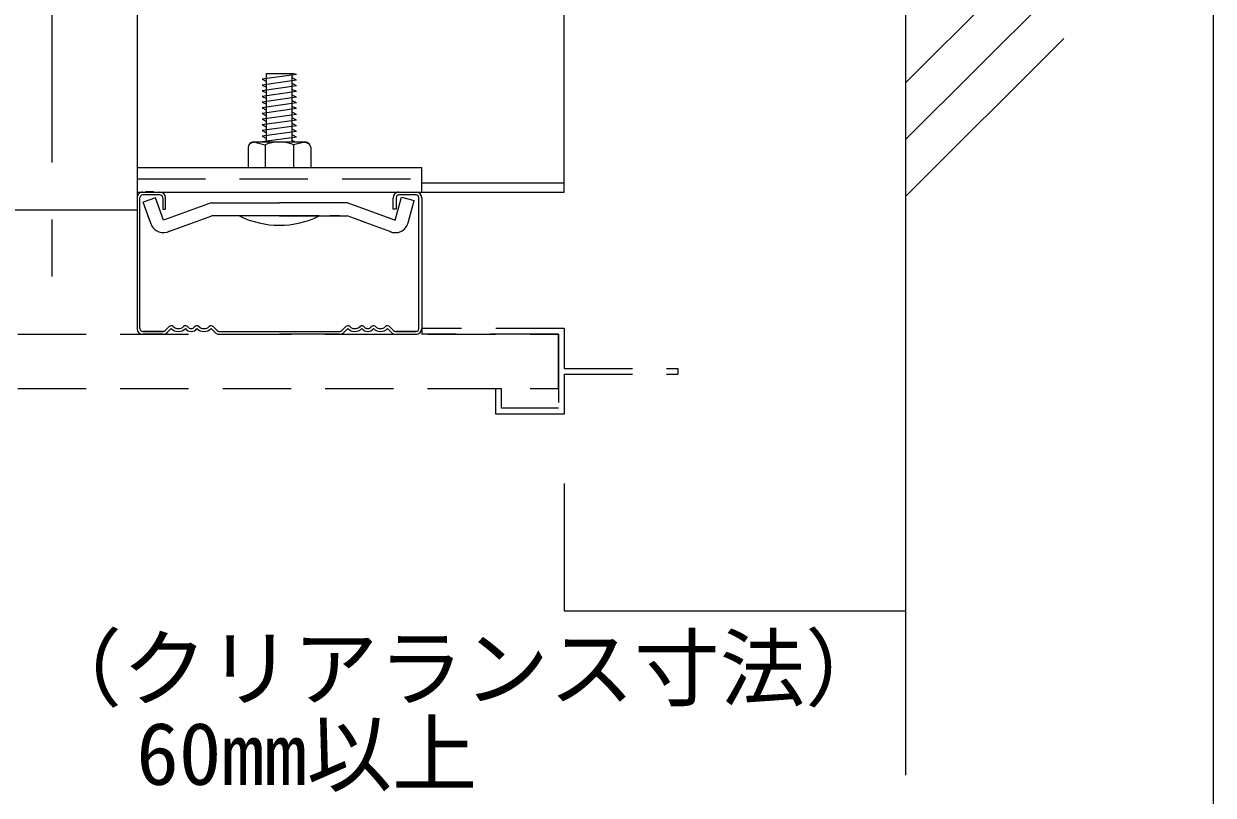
# Model space of a CAD drawing. Units: millimetres on the paper, enlarged 40 times, with parts at other scales. Extents: x -7800 to 7800, y -5578 to 5485.
# Drawn here: x 3623 to 4459, y -4387 to -3845 of the extents above; entities that cross this region are included whole.
import ezdxf
from ezdxf.enums import TextEntityAlignment as Align

# ---------------------------------------------------------------- set-up
doc = ezdxf.new("R2010")
doc.units = ezdxf.units.MM
doc.header["$LTSCALE"] = 40
doc.linetypes.add('CHAIN1', pattern=[8, 5, -1, 1, -1])
doc.linetypes.add('DASHED1', pattern=[1.8, 1.2, -0.6])
for name, color, linetype, lineweight in [('7-0_中心線', 4, 'CHAIN1', 9), ('7-1_吊り材', 7, 'Continuous', 18), ('7-2_野縁受け', 3, 'Continuous', 18), ('7-3_野縁', 2, 'Continuous', 25), ('7-5_寸法', 7, 'Continuous', 9), ('7-9_躯体', 4, 'Continuous', 9), ('7-A_クリップ', 7, 'Continuous', 18), ('7-B_ビス', 3, 'Continuous', 18), ('7-C_パネル', 7, 'DASHED1', 18), ('7-D', 4, 'DASHED1', 9), ('F-2_太線１', 3, 'Continuous', 18)]:
    doc.layers.add(name, color=color, linetype=linetype, lineweight=lineweight)
doc.styles.add('ＭＳ ゴシック', font='')
doc.styles.get('ＭＳ ゴシック').set_extended_font_data('MS Gothic')

msp = doc.modelspace()

# ---------------------------------------------------------------- linework, layer by layer
at = {"layer": '7-0_中心線'}
msp.add_line((3642.47, -2782.59), (3642.47, -4059.08), dxfattribs=at)
at = {"layer": '7-1_吊り材'}
msp.add_line((3702.47, -3976.05), (3582.47, -3976.05), dxfattribs=at)
msp.add_lwpolyline([(3582.47, -3656.05), (3702.47, -3656.05), (3702.47, -3976.05)], dxfattribs=at)
at = {"layer": '7-2_野縁受け'}
for p, q in [((4002.47, -3963.25), (4002.47, -3811.25)), ((3902.47, -3956.85), (4002.47, -3956.85)), ((3902.47, -3963.25), (4002.47, -3963.25))]:
    msp.add_line(p, q, dxfattribs=at)
at = {"layer": '7-3_野縁'}
for p, q in [((3702.47, -3967.25), (3702.47, -4059.08)), ((3704.47, -4059.08), (3704.47, -3967.25)), ((3706.47, -3963.25), (3718.47, -3963.25)), ((3718.47, -3965.25), (3706.47, -3965.25)), ((3720.47, -3967.25), (3720.47, -3975.25)), ((3722.47, -3975.25), (3722.47, -3967.25)), ((3882.47, -3975.25), (3882.47, -3967.25)), ((3884.47, -3967.25), (3884.47, -3975.25)), ((3886.47, -3963.25), (3898.47, -3963.25)), ((3898.47, -3965.25), (3886.47, -3965.25)), ((3900.47, -4059.08), (3900.47, -3967.25)), ((3902.47, -3967.25), (3902.47, -4059.08)), ((3720.47, -3975.25), (3722.47, -3975.25)), ((3884.47, -3975.25), (3882.47, -3975.25)), ((3706.47, -4061.25), (3720.84, -4061.25)), ((3720.84, -4061.25), (3706.5, -4061.25)), ((3725.08, -4057.84), (3722.26, -4060.67)), ((3722.26, -4060.67), (3725.08, -4057.84)), ((3726.5, -4059.25), (3723.67, -4062.08)), ((3726.5, -4059.25), (3723.67, -4062.08)), ((3754.5, -4059.25), (3757.33, -4062.08)), ((3755.91, -4057.84), (3758.74, -4060.67)), ((3760.16, -4061.25), (3844.84, -4061.25)), ((3849.09, -4057.84), (3846.26, -4060.67)), ((3850.5, -4059.25), (3847.67, -4062.08)), ((3878.5, -4059.25), (3881.33, -4062.08)), ((3878.5, -4059.25), (3881.33, -4062.08)), ((3879.92, -4057.84), (3882.74, -4060.67)), ((3882.74, -4060.67), (3879.92, -4057.84)), ((3884.16, -4061.25), (3898.5, -4061.25)), ((3898.47, -4061.25), (3884.16, -4061.25)), ((3720.84, -4063.25), (3706.5, -4063.25)), ((3720.84, -4063.25), (3706.5, -4063.25)), ((3760.09, -4063.25), (3802.44, -4063.25)), ((3844.79, -4063.25), (3802.44, -4063.25)), ((3884.16, -4063.25), (3898.5, -4063.25)), ((3884.16, -4063.25), (3898.5, -4063.25))]:
    msp.add_line(p, q, dxfattribs=at)
for centre, radius, start, end in [((3706.47, -3967.25), 4, 90.00299, 180.00299), ((3706.47, -3967.25), 2, 90, 180), ((3718.47, -3967.25), 4, 0.00299, 90.00299), ((3718.47, -3967.25), 2, 0.00699, 90), ((3886.47, -3967.25), 4, 89.99699, 179.99699), ((3886.47, -3967.25), 2, 90, 180), ((3898.47, -3967.25), 4, 359.99699, 89.99699), ((3898.47, -3967.25), 2, 0, 90), ((3706.47, -4059.25), 4, 177.476, 270), ((3706.47, -4059.25), 4, 177.476, 270), ((3706.47, -4059.25), 2, 180, 270), ((3720.84, -4059.25), 2, 270, 314.99998), ((3720.84, -4059.25), 2, 269.99998, 314.99998), ((3726.5, -4059.25), 2, 46.39717, 135), ((3731.5, -4054), 7.25, 226.39717, 313.60281), ((3731.5, -4054), 5.25, 226.39717, 313.60281), ((3736.5, -4059.25), 2, 36.86989, 133.60281), ((3740.5, -4056.25), 5, 216.86989, 323.1301), ((3740.5, -4056.25), 3, 216.86989, 323.1301), ((3744.5, -4059.25), 2, 46.39717, 143.1301), ((3744.5, -4059.25), 2, 36.86989, 143.1301), ((3749.5, -4054), 7.25, 226.39717, 313.60281), ((3749.5, -4054), 5.25, 226.39717, 313.60281), ((3754.5, -4059.25), 2, 44.99998, 133.60281), ((3760.16, -4059.25), 2, 225, 270), ((3844.84, -4059.25), 2, 270, 315), ((3850.5, -4059.25), 2, 46.39719, 135.00002), ((3855.5, -4054), 7.25, 226.39719, 313.60283), ((3855.5, -4054), 5.25, 226.39719, 313.60283), ((3860.5, -4059.25), 2, 36.8699, 143.13011), ((3860.5, -4059.25), 2, 36.8699, 133.60283), ((3864.5, -4056.25), 5, 216.8699, 323.13011), ((3864.5, -4056.25), 3, 216.8699, 323.13011), ((3868.5, -4059.25), 2, 46.39719, 143.13011), ((3873.5, -4054), 7.25, 226.39719, 313.60283), ((3873.5, -4054), 5.25, 226.39719, 313.60283), ((3878.5, -4059.25), 2, 45, 133.60283), ((3884.16, -4059.25), 2, 225.00002, 270), ((3884.16, -4059.25), 2, 225, 270), ((3898.47, -4059.25), 4, 270, 2.524), ((3898.47, -4059.25), 4, 269.99997, 2.524), ((3898.47, -4059.25), 2, 270, 0), ((3720.84, -4059.25), 4, 270, 315), ((3720.84, -4059.25), 4, 270, 314.99998), ((3760.16, -4059.25), 4, 225, 270), ((3844.84, -4059.25), 4, 270, 315), ((3884.16, -4059.25), 4, 225, 270), ((3884.16, -4059.25), 4, 225.00002, 270)]:
    msp.add_arc(centre, radius, start, end, dxfattribs=at)
at = {"layer": '7-5_寸法', "color": 4}
msp.add_lwpolyline([(4002.47, -4168.18), (4002.47, -4257.57), (4242.47, -4257.57)], dxfattribs=at)
at = {"layer": '7-9_躯体'}
for p, q in [((4242.47, -2782.59), (4242.47, -4373.15)), ((4242.47, -3886.42), (4353.51, -3775.38)), ((4242.47, -3926.42), (4353.51, -3815.38)), ((4242.47, -3966.42), (4353.51, -3855.38))]:
    msp.add_line(p, q, dxfattribs=at)
at = {"layer": '7-A_クリップ'}
for p, q in [((3702.47, -3946.05), (3702.47, -3963.25)), ((3702.47, -3946.05), (3902.47, -3946.05)), ((3902.47, -3963.25), (3902.47, -3946.05)), ((3702.47, -3963.25), (3902.47, -3963.25)), ((3715.3, -3967.21), (3706.66, -3970.36)), ((3715.3, -3967.21), (3706.66, -3970.36)), ((3714.35, -3963.18), (3708.35, -3963.18)), ((3721.05, -3982.99), (3715.3, -3967.21)), ((3721.05, -3982.99), (3715.3, -3967.21)), ((3883.89, -3982.99), (3888.24, -3966.77)), ((3888.24, -3966.77), (3897.13, -3969.15)), ((3892.89, -3984.96), (3897.13, -3969.15)), ((3712.26, -3985.74), (3706.66, -3970.36)), ((3711.44, -3983.49), (3706.66, -3970.36)), ((3754.5, -3970.81), (3721.05, -3982.99)), ((3754.5, -3970.81), (3802.47, -3970.81)), ((3850.44, -3970.81), (3802.47, -3970.81)), ((3850.44, -3970.81), (3802.47, -3970.81)), ((3850.44, -3970.81), (3802.47, -3970.81)), ((3850.44, -3970.81), (3880.05, -3981.59)), ((3724.12, -3991.22), (3754.91, -3980.01)), ((3757.62, -3980.01), (3754.91, -3980.01)), ((3802.47, -3980.01), (3757.62, -3980.01)), ((3802.47, -3980.01), (3847.32, -3980.01)), ((3802.47, -3980.01), (3841.39, -3980.01)), ((3802.47, -3980.01), (3839.05, -3980.01)), ((3840.42, -3980.01), (3847.32, -3980.01)), ((3842.39, -3980.01), (3850.04, -3980.01)), ((3863.01, -3984.74), (3850.04, -3980.01)), ((3880.82, -3991.22), (3860.05, -3983.66)), ((3878.88, -3981.16), (3883.89, -3982.99))]:
    msp.add_line(p, q, dxfattribs=at)
at = {"layer": '7-A_クリップ', "linetype": 'DASHED1'}
msp.add_line((3702.47, -3954.05), (3902.47, -3954.05), dxfattribs=at)
at = {"layer": '7-A_クリップ', "color": 4, "lineweight": 9}
msp.add_line((3844.71, -3980.01), (3838, -3980.01), dxfattribs=at)
at = {"layer": '7-A_クリップ'}
for centre, start, end in [((3720.9, -3982.59), 200, 300), ((3884, -3982.58), 245, 345)]:
    msp.add_arc(centre, 9.2, start, end, dxfattribs=at)
at = {"layer": '7-B_ビス'}
for p, q in [((3814.47, -3884.64), (3790.47, -3888.01)), ((3793.47, -3880.01), (3811.47, -3880.01)), ((3793.47, -3928.05), (3793.47, -3880.01)), ((3814.47, -3880.64), (3811.47, -3880.01)), ((3811.47, -3928.05), (3811.47, -3880.13)), ((3814.47, -3884.64), (3811.47, -3883.06)), ((3790.47, -3888.01), (3793.47, -3889.59)), ((3814.47, -3888.64), (3790.47, -3892.01)), ((3790.47, -3892.01), (3793.47, -3893.59)), ((3814.47, -3892.64), (3790.47, -3896.01)), ((3814.47, -3888.64), (3811.47, -3887.06)), ((3814.47, -3892.64), (3811.47, -3891.06)), ((3790.47, -3896.01), (3793.47, -3897.59)), ((3814.47, -3896.64), (3790.47, -3900.01)), ((3790.47, -3900.01), (3793.47, -3901.59)), ((3814.47, -3900.64), (3790.47, -3904.01)), ((3814.47, -3896.64), (3811.47, -3895.06)), ((3814.47, -3900.64), (3811.47, -3899.06)), ((3790.47, -3904.01), (3793.47, -3905.59)), ((3814.47, -3904.64), (3790.47, -3908.01)), ((3790.47, -3908.01), (3793.47, -3909.59)), ((3814.47, -3908.64), (3790.47, -3912.01)), ((3814.47, -3904.64), (3811.47, -3903.06)), ((3814.47, -3908.64), (3811.47, -3907.06)), ((3814.47, -3912.64), (3811.47, -3911.06)), ((3790.47, -3912.01), (3793.47, -3913.59)), ((3814.47, -3912.64), (3790.47, -3916.01)), ((3790.47, -3916.01), (3793.47, -3917.59)), ((3814.47, -3916.64), (3790.47, -3920.01)), ((3814.47, -3916.64), (3811.47, -3915.06)), ((3814.47, -3920.64), (3811.47, -3919.06)), ((3790.47, -3920.01), (3793.47, -3921.59)), ((3814.47, -3920.64), (3790.47, -3924.01)), ((3790.47, -3924.01), (3793.47, -3925.59)), ((3790.47, -3924.01), (3793.47, -3925.59)), ((3814.47, -3924.64), (3790.47, -3928.01)), ((3814.47, -3924.64), (3790.47, -3928.01)), ((3814.47, -3924.64), (3811.47, -3923.06)), ((3814.47, -3924.64), (3811.47, -3923.06)), ((3813.36, -3928.05), (3811.47, -3927.06)), ((3813.36, -3928.05), (3811.47, -3927.06)), ((3780.47, -3932.05), (3780.47, -3946.05)), ((3783.15, -3928.72), (3781.27, -3929.66)), ((3783.15, -3928.72), (3781.27, -3929.66)), ((3784.47, -3928.05), (3820.47, -3928.05)), ((3785.91, -3928.41), (3792.47, -3930.06)), ((3785.91, -3928.41), (3792.47, -3930.06)), ((3792.47, -3930.06), (3792.47, -3930.12)), ((3792.47, -3930.12), (3792.47, -3946.05)), ((3811.36, -3929.62), (3812.47, -3930.03)), ((3811.36, -3929.62), (3812.47, -3930.03)), ((3819.05, -3928.4), (3812.47, -3930.03)), ((3819.05, -3928.4), (3812.47, -3930.03)), ((3812.47, -3930.03), (3812.47, -3946.05)), ((3821.78, -3928.7), (3823.65, -3929.62)), ((3821.78, -3928.7), (3823.65, -3929.62)), ((3824.47, -3932.05), (3824.47, -3946.05)), ((3780.47, -3946.05), (3824.47, -3946.05)), ((3830.47, -3980.01), (3774.47, -3980.01))]:
    msp.add_line(p, q, dxfattribs=at)
msp.add_lwpolyline([(3814.47, -3880.64), (3790.47, -3884.01), (3793.47, -3885.59)], dxfattribs=at)
for centre, radius, start, end in [((3784.47, -3932.05), 4, 90, 180), ((3784.94, -3932.29), 4, 75.94201, 116.60205), ((3784.94, -3932.29), 4, 75.94201, 116.60205), ((3802.47, -3954.06), 26, 70.01815, 112.61985), ((3802.47, -3954.06), 26, 70.01815, 112.61985), ((3820.01, -3932.29), 4, 63.73468, 103.86023), ((3820.01, -3932.29), 4, 63.73468, 103.86023), ((3820.47, -3932.05), 4, 0, 90), ((3802.47, -3924.01), 62.61, 243.43494, 296.56505)]:
    msp.add_arc(centre, radius, start, end, dxfattribs=at)
at = {"layer": '7-C_パネル'}
for p, q in [((2394.62, -4063.25), (3998.47, -4063.25)), ((3998.47, -4101.25), (3998.47, -4063.25)), ((2394.62, -4101.25), (3998.47, -4101.25))]:
    msp.add_line(p, q, dxfattribs=at)
at = {"layer": '7-D', "color": 7, "lineweight": 18}
for p, q in [((3902.47, -4059.25), (3902.47, -4063.25)), ((4002.47, -4059.25), (3902.47, -4059.25)), ((4002.47, -4059.25), (4002.47, -4087.25)), ((3998.47, -4063.25), (3902.47, -4063.25)), ((3998.47, -4063.25), (3998.47, -4115.25)), ((4002.47, -4091.25), (4082.47, -4091.25)), ((4002.47, -4091.25), (4002.47, -4119.25)), ((3958.47, -4115.25), (3958.47, -4101.25)), ((3998.47, -4115.25), (3958.47, -4115.25))]:
    msp.add_line(p, q, dxfattribs=at)
for points in [[(4002.47, -4087.25), (4082.47, -4087.25), (4082.47, -4091.25)], [(4002.47, -4119.25), (3954.47, -4119.25), (3954.47, -4101.25), (3958.47, -4101.25)]]:
    msp.add_lwpolyline(points, dxfattribs=at)
at = {"layer": 'F-2_太線１'}
msp.add_line((4458.58, -2399.73), (4458.58, -4783.77), dxfattribs=at)

# ---------------------------------------------------------------- texts
at = {"layer": '7-5_寸法', "style": 'ＭＳ ゴシック'}
for s, p in [('（クリアランス寸法）', (3631.86, -4333.1)), ('\u300060mm以上', (3641.86, -4393.1))]:
    msp.add_text(s, height=43.99, dxfattribs=at).set_placement(p, align=Align.BOTTOM_LEFT)

doc.saveas('drawing.dxf')
